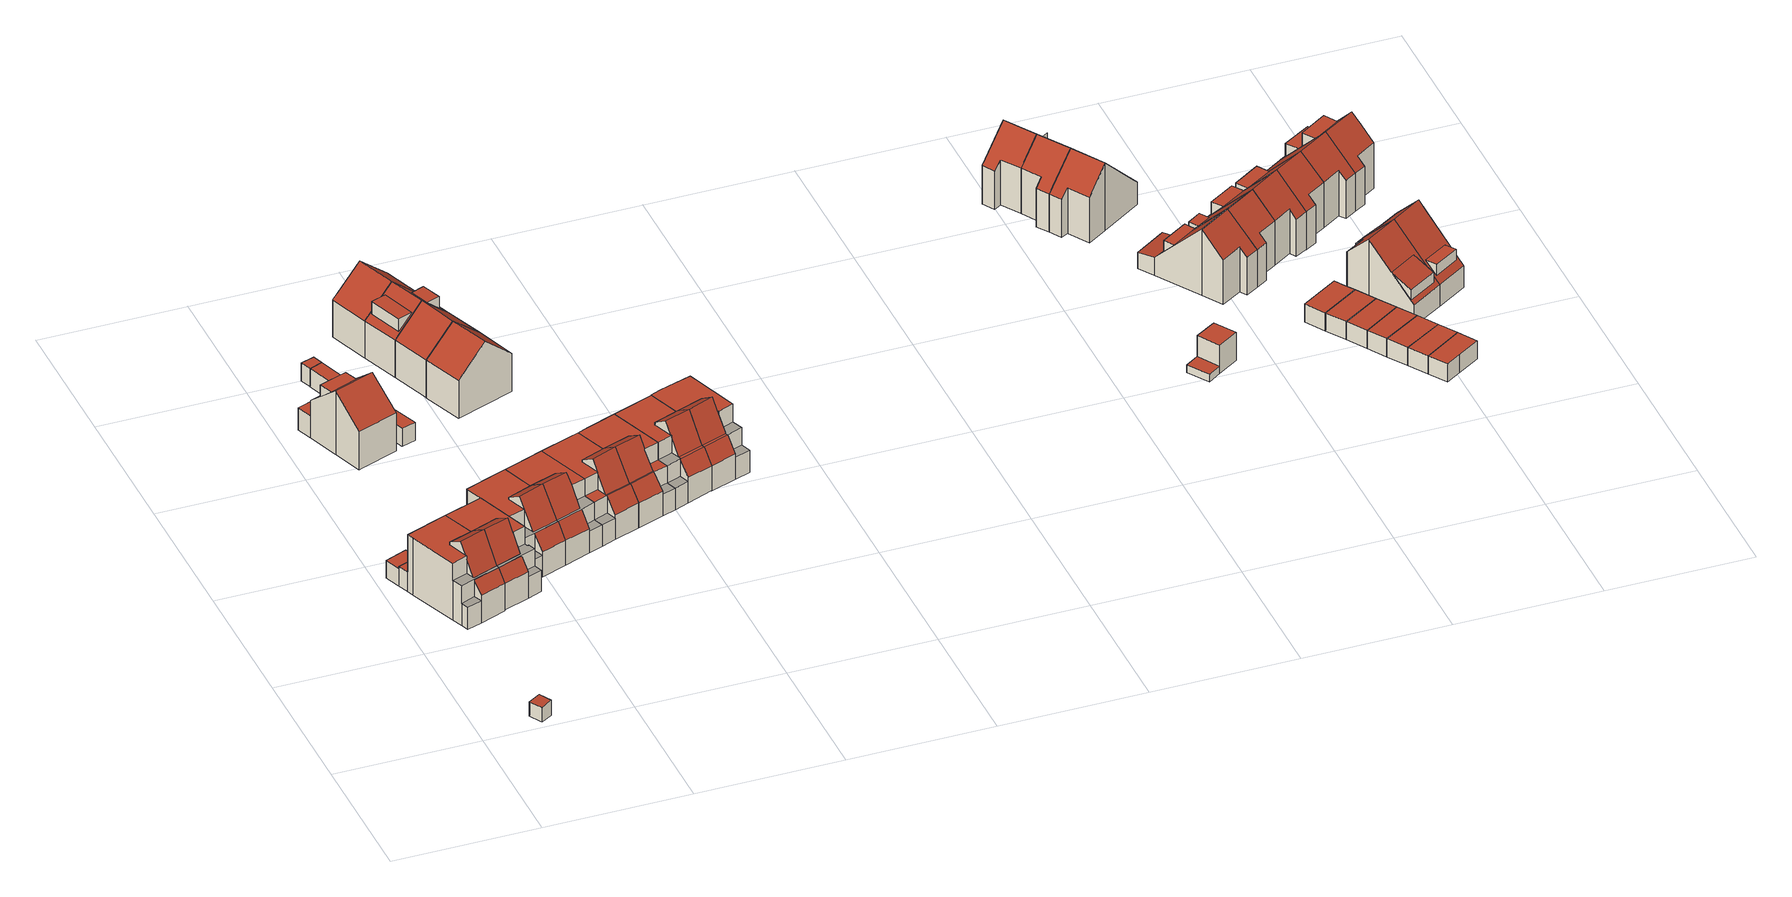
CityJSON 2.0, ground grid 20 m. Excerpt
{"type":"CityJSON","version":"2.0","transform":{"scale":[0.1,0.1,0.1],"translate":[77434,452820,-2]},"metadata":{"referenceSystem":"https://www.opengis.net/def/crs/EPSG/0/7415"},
"CityObjects":{
"building1":{"type":"Building","attributes":{"Volume":7.91,"Dakoppervlakte":3.67,"Muuroppervlakte":16.57,"Vloeroppervlakte":3.66,"hoogte_Z_max_in_m_NAP":1.96,"GEB_DOEL":"onbekend","dateOfConstruction":"1981-01-01","measuredHeight":2.23},"geometry":[{"type":"Solid","lod":"2","boundaries":[[[[0,1,2,3,4,5]],[[6,7,8,9,10,11]],[[3,6,11,4]],[[8,7,6,3,2,1]],[[0,9,8,1]],[[4,11,10,9,0,5]]]],"semantics":{"surfaces":[{"type":"GroundSurface"},{"type":"RoofSurface"},{"type":"WallSurface"}],"values":[[0,1,2,2,2,2]]}}]},
"building2":{"type":"Building","attributes":{"Volume":576.61,"Dakoppervlakte":89.74,"Muuroppervlakte":286.76,"Vloeroppervlakte":83.09,"hoogte_Z_max_in_m_NAP":10.88,"GEB_DOEL":"woonfunctie","dateOfConstruction":"1981-01-01","measuredHeight":10.06},"geometry":[{"type":"Solid","lod":"2","boundaries":[[[[12,13,14,15,16,17,18,19,20,21,22,23,24,25,26,27,28,29,30,31]],[[32,33,34,35,36,37,38,39,40]],[[41,42,43,44]],[[45,46,47,48,49,50,51,52]],[[53,54,55,56,57,58]],[[59,60,61,62,63]],[[64,33,65,66,67,68,48]],[[67,69,70,68]],[[71,72,73,74]],[[16,51,50,17]],[[27,26,45,52,59]],[[46,45,26,25,35]],[[13,12,58,57]],[[53,58,12,31]],[[30,54,53,31]],[[29,55,54,30]],[[56,55,29,28]],[[28,27,59,63,56]],[[15,14,61,60]],[[14,13,57,62,61]],[[52,51,16,15,60,59]],[[69,67,18,17,50]],[[18,67,66,19]],[[74,73,42,22,21]],[[20,71,74,21]],[[24,44,36,35,25]],[[19,66,40,39,71,20]],[[24,23,41,44]],[[22,42,41,23]],[[42,73,72,43]],[[36,44,43,72,71,39,38,37]],[[65,33,32]],[[32,40,66,65]],[[64,47,46,35,34]],[[47,64,48]],[[70,69,50,49]],[[49,48,68,70]],[[33,64,34]],[[63,62,57,56]]]],"semantics":{"surfaces":[{"type":"GroundSurface"},{"type":"OuterFloorSurface"},{"type":"RoofSurface"},{"type":"WallSurface"}],"values":[[0,1,1,2,2,2,2,2,2,3,3,3,3,3,3,3,3,3,3,3,3,3,3,3,3,3,3,3,3,3,3,3,3,3,3,3,3,3,3]]}}]},
"building3":{"type":"Building","attributes":{"Volume":539.87,"Dakoppervlakte":88.7,"Muuroppervlakte":285.71,"Vloeroppervlakte":81.57,"hoogte_Z_max_in_m_NAP":10.88,"GEB_DOEL":"woonfunctie","dateOfConstruction":"1981-01-01","measuredHeight":9.95},"geometry":[{"type":"Solid","lod":"2","boundaries":[[[[75,76,77,78,79,80,81,82,83,84,85,86,87,88,89,90,91,92,93,94,95,96,97]],[[98,99,100,101,102,103,104,40,39]],[[105,106,107,108]],[[50,109,110,111,112,113,51]],[[66,114,104,115,110,116,67]],[[116,117,69,67]],[[118,71,74,119]],[[120,121,122,123,124,125,126,127]],[[128,129,130,131,132]],[[112,102,90,89,130,113]],[[78,77,50,51]],[[75,66,67,76]],[[77,76,67,69,50]],[[97,96,74,71]],[[106,119,74,96,95]],[[75,97,71,39,40,66]],[[93,92,100,99,108]],[[100,92,91,101]],[[91,90,102,101]],[[94,107,106,95]],[[93,108,107,94]],[[119,106,105,118]],[[66,40,104,114]],[[111,115,103,102,112]],[[111,110,115]],[[109,50,69,117]],[[117,116,110,109]],[[103,115,104]],[[88,87,126,125]],[[87,86,127,126]],[[127,86,85,120]],[[84,121,120,85]],[[121,84,83,122]],[[83,82,123,122]],[[81,124,123,82]],[[132,124,81,80,128]],[[129,128,80,79]],[[88,125,131,130,89]],[[132,131,125,124]],[[113,130,129,79,78,51]],[[105,108,99,98,39,71,118]]]],"semantics":{"surfaces":[{"type":"GroundSurface"},{"type":"OuterFloorSurface"},{"type":"RoofSurface"},{"type":"WallSurface"}],"values":[[0,1,1,2,2,2,2,2,2,3,3,3,3,3,3,3,3,3,3,3,3,3,3,3,3,3,3,3,3,3,3,3,3,3,3,3,3,3,3,3,3]]}}]},
"building4":{"type":"Building","attributes":{"Volume":470.16,"Dakoppervlakte":75.34,"Muuroppervlakte":221.99,"Vloeroppervlakte":69.03,"hoogte_Z_max_in_m_NAP":10.34,"GEB_DOEL":"woonfunctie","dateOfConstruction":"1984-01-01","measuredHeight":9.55},"children":["building4-1"],"geometry":[{"type":"Solid","lod":"2","boundaries":[[[[133,134,135,136,137,138,139,140,141]],[[142,143,144,145,146]],[[143,147,148,144],[149,150,151,152]],[[153,154,155,156]],[[142,146,145,135,134,133]],[[143,142,133,141,140,155,147]],[[136,144,148,154,137]],[[155,140,139,156]],[[153,156,139,138]],[[154,153,138,137]],[[155,154,148,147]],[[136,135,145,144]],[[157,158,152,151]],[[157,151,150]],[[158,157,150,149]],[[158,149,152]]]],"semantics":{"surfaces":[{"type":"GroundSurface"},{"type":"RoofSurface"},{"type":"WallSurface"}],"values":[[0,1,1,1,2,2,2,2,2,2,2,2,1,2,2,2]]}}]},
"building4-1":{"type":"BuildingInstallation","attributes":{"relationToConstruction":"outside"},"parents":["building4"],"geometry":[{"type":"MultiSurface","lod":"2","boundaries":[[[157,158,152,151]],[[157,151,150]],[[158,157,150,149]],[[158,149,152]]],"semantics":{"surfaces":[{"type":"RoofSurface"},{"type":"WallSurface"}],"values":[0,1,1,1]}}]},
"building5":{"type":"Building","attributes":{"Volume":556.41,"Dakoppervlakte":81.91,"Muuroppervlakte":272.8,"Vloeroppervlakte":76.72,"hoogte_Z_max_in_m_NAP":10.83,"GEB_DOEL":"woonfunctie","dateOfConstruction":"1981-01-01","measuredHeight":9.89},"geometry":[{"type":"Solid","lod":"2","boundaries":[[[[91,159,160,89,88,161,87,86,162,163,164,165,166,167,168,169,170,171,92]],[[172,173,174,175,176,177,178]],[[179,180,181,182,183]],[[184,185,186,187,188,189,190,113,191]],[[192,193,194,195,196,197]],[[198,199,178,177]],[[198,200,201,199]],[[202,176,175,203]],[[188,187,165,164,197]],[[186,166,165,187]],[[164,163,192,197]],[[163,162,193,192]],[[195,194,193,162,86,87]],[[87,161,196,195]],[[167,166,186,200,198]],[[167,198,177,168]],[[171,170,202,203,179]],[[170,169,176,202]],[[168,177,176,169]],[[160,159,181,174,173]],[[159,91,182,181]],[[182,91,92,171,179,183]],[[175,180,179,203]],[[176,175,174,181,180,175]],[[191,173,172,184]],[[201,200,186,185]],[[178,199,201,185,184,172]],[[196,189,188,197]],[[89,160,173,191,113,190,189,196,161,88]]]],"semantics":{"surfaces":[{"type":"GroundSurface"},{"type":"OuterFloorSurface"},{"type":"RoofSurface"},{"type":"WallSurface"}],"values":[[0,1,1,2,2,2,2,2,3,3,3,3,3,3,3,3,3,3,3,3,3,3,3,3,3,3,3,3,3]]}}]},
"building6":{"type":"Building","attributes":{"Volume":7.96,"Dakoppervlakte":3.01,"Muuroppervlakte":18.48,"Vloeroppervlakte":3.01,"hoogte_Z_max_in_m_NAP":3.55,"GEB_DOEL":"onbekend","dateOfConstruction":"1984-01-01","measuredHeight":2.65},"geometry":[{"type":"Solid","lod":"2","boundaries":[[[[204,205,206,207]],[[208,209,210,211]],[[205,204,210,209]],[[204,207,211,210]],[[206,208,211,207]],[[206,205,209,208]]]],"semantics":{"surfaces":[{"type":"GroundSurface"},{"type":"RoofSurface"},{"type":"WallSurface"}],"values":[[0,1,2,2,2,2]]}}]},
"building7":{"type":"Building","attributes":{"Volume":22,"Dakoppervlakte":8.14,"Muuroppervlakte":33.25,"Vloeroppervlakte":8.14,"hoogte_Z_max_in_m_NAP":3.55,"GEB_DOEL":"onbekend","dateOfConstruction":"1984-01-01","measuredHeight":2.7},"geometry":[{"type":"Solid","lod":"2","boundaries":[[[[212,213,214,215]],[[209,216,217,210]],[[212,215,216,209]],[[215,214,217,216]],[[213,210,217,214]],[[212,209,210,213]]]],"semantics":{"surfaces":[{"type":"GroundSurface"},{"type":"RoofSurface"},{"type":"WallSurface"}],"values":[[0,1,2,2,2,2]]}}]},
"building8":{"type":"Building","attributes":{"Volume":32.21,"Dakoppervlakte":11.79,"Muuroppervlakte":42.72,"Vloeroppervlakte":11.79,"hoogte_Z_max_in_m_NAP":3.54,"GEB_DOEL":"onbekend","dateOfConstruction":"1984-01-01","measuredHeight":2.73},"geometry":[{"type":"Solid","lod":"2","boundaries":[[[[218,219,220,221,222]],[[223,224,225,226,227]],[[221,220,224,223]],[[219,225,224,220]],[[219,218,226,225]],[[226,218,222,221,223,227]]]],"semantics":{"surfaces":[{"type":"GroundSurface"},{"type":"RoofSurface"},{"type":"WallSurface"}],"values":[[0,1,2,2,2,2]]}}]},
"building9":{"type":"Building","attributes":{"Volume":538.75,"Dakoppervlakte":80.34,"Muuroppervlakte":269.92,"Vloeroppervlakte":73.53,"hoogte_Z_max_in_m_NAP":10.83,"GEB_DOEL":"woonfunctie","dateOfConstruction":"1981-01-01","measuredHeight":9.94},"geometry":[{"type":"Solid","lod":"2","boundaries":[[[[166,165,228,229,230,231,232,233,234,235,236,170,169,168,167]],[[237,238,239,240,177,176,241]],[[242,243,244,245]],[[186,246,247,248,249,250,187]],[[251,252,253,254,255]],[[256,257,200,198]],[[177,240,247,256,198]],[[241,176,202,258]],[[249,248,238,233,232,251]],[[165,166,186,187]],[[231,252,251,232]],[[253,252,231,230]],[[229,254,253,230]],[[229,228,255,254]],[[255,228,165,187,250,249,251]],[[168,177,198,167]],[[200,186,166,167,198]],[[202,170,236,242,258]],[[168,169,176,177]],[[234,233,238,237,244]],[[243,242,236,235]],[[234,244,243,235]],[[241,245,244,237]],[[258,242,245,241]],[[248,247,239,238]],[[200,257,246,186]],[[247,246,257,256]],[[239,247,240]],[[170,202,176,169]]]],"semantics":{"surfaces":[{"type":"GroundSurface"},{"type":"OuterFloorSurface"},{"type":"RoofSurface"},{"type":"WallSurface"}],"values":[[0,1,1,2,2,2,2,2,3,3,3,3,3,3,3,3,3,3,3,3,3,3,3,3,3,3,3,3,3]]}}]},
"building10":{"type":"Building","attributes":{"Volume":533.19,"Dakoppervlakte":83.87,"Muuroppervlakte":269.38,"Vloeroppervlakte":72.89,"hoogte_Z_max_in_m_NAP":10.83,"GEB_DOEL":"woonfunctie","dateOfConstruction":"1981-01-01","measuredHeight":9.94},"geometry":[{"type":"Solid","lod":"2","boundaries":[[[[259,260,261,262,263,264,265,266,235,234,233,232,231,267,268]],[[269,244,243,270]],[[271,272,249,248,273,274,275,276]],[[277,278,252,251,279]],[[280,281,282,283,284,274]],[[283,285,286,284]],[[287,288,289,290]],[[291,238,237,287,290,282,281]],[[276,261,260,271]],[[260,259,279,272,271]],[[249,251,232,233,238,248]],[[277,279,259,268]],[[268,267,278,277]],[[252,278,267,231]],[[232,251,252,231]],[[251,249,272,279]],[[262,261,276,285,283]],[[262,283,282,263]],[[264,290,289,265]],[[237,238,233,234,244]],[[263,282,290,264]],[[235,243,244,234]],[[270,243,235,266]],[[237,244,269,287]],[[270,288,287,269]],[[280,273,248,238,291]],[[273,280,274]],[[286,285,276,275]],[[284,286,275,274]],[[281,280,291]],[[289,288,270,266,265]]]],"semantics":{"surfaces":[{"type":"GroundSurface"},{"type":"OuterFloorSurface"},{"type":"RoofSurface"},{"type":"WallSurface"}],"values":[[0,1,2,2,2,2,2,2,3,3,3,3,3,3,3,3,3,3,3,3,3,3,3,3,3,3,3,3,3,3,3]]}}]},
"building11":{"type":"Building","attributes":{"Volume":389.59,"Dakoppervlakte":69.13,"Muuroppervlakte":197.59,"Vloeroppervlakte":52.09,"hoogte_Z_max_in_m_NAP":10.42,"GEB_DOEL":"woonfunctie","dateOfConstruction":"1984-01-01","measuredHeight":9.41},"geometry":[{"type":"Solid","lod":"2","boundaries":[[[[292,293,294,295,296,297]],[[298,299,300,301]],[[302,303,299,298]],[[300,292,297,301]],[[302,295,294,303]],[[299,303,294,293]],[[296,295,302,298,301,297]],[[293,292,300,299]]]],"semantics":{"surfaces":[{"type":"GroundSurface"},{"type":"RoofSurface"},{"type":"WallSurface"}],"values":[[0,1,1,2,2,2,2,2]]}}]},
"building12":{"type":"Building","attributes":{"Volume":380.89,"Dakoppervlakte":43.33,"Muuroppervlakte":194.01,"Vloeroppervlakte":48.85,"hoogte_Z_max_in_m_NAP":10.42,"GEB_DOEL":"woonfunctie","dateOfConstruction":"1984-01-01","measuredHeight":9.42},"children":["building12-1","building12-2"],"geometry":[{"type":"Solid","lod":"2","boundaries":[[[[304,305,306,297,296,295]],[[298,301,307,308],[309,310,311,312]],[[308,313,302,298],[314,315,316,317]],[[301,297,306,307]],[[308,307,306,305]],[[302,295,296,297,301,298]],[[313,304,295,302]],[[305,304,313,308]],[[312,311,318,319]],[[318,310,309,319]],[[309,312,319]],[[318,311,310]],[[314,317,320,321]],[[320,317,316]],[[321,320,316,315]],[[321,315,314]]]],"semantics":{"surfaces":[{"type":"GroundSurface"},{"type":"RoofSurface"},{"type":"WallSurface"}],"values":[[0,1,1,2,2,2,2,2,1,2,2,2,1,2,2,2]]}}]},
"building12-1":{"type":"BuildingInstallation","attributes":{"relationToConstruction":"outside"},"parents":["building12"],"geometry":[{"type":"MultiSurface","lod":"2","boundaries":[[[312,311,318,319]],[[318,310,309,319]],[[309,312,319]],[[318,311,310]]],"semantics":{"surfaces":[{"type":"RoofSurface"},{"type":"WallSurface"}],"values":[0,1,1,1]}}]},
"building12-2":{"type":"BuildingInstallation","attributes":{"relationToConstruction":"outside"},"parents":["building12"],"geometry":[{"type":"MultiSurface","lod":"2","boundaries":[[[314,317,320,321]],[[320,317,316]],[[321,320,316,315]],[[321,315,314]]],"semantics":{"surfaces":[{"type":"RoofSurface"},{"type":"WallSurface"}],"values":[0,1,1,1]}}]},
"building13":{"type":"Building","attributes":{"Volume":380.59,"Dakoppervlakte":67.73,"Muuroppervlakte":195.6,"Vloeroppervlakte":51.03,"hoogte_Z_max_in_m_NAP":10.42,"GEB_DOEL":"woonfunctie","dateOfConstruction":"1984-01-01","measuredHeight":9.38},"geometry":[{"type":"Solid","lod":"2","boundaries":[[[[306,305,304,322,323,324]],[[307,325,326,308]],[[326,327,313,308]],[[307,306,324,325]],[[313,327,322,304]],[[308,313,304,305]],[[325,324,323,322,327,326]],[[306,307,308,305]]]],"semantics":{"surfaces":[{"type":"GroundSurface"},{"type":"RoofSurface"},{"type":"WallSurface"}],"values":[[0,1,1,2,2,2,2,2]]}}]},
"building14":{"type":"Building","attributes":{"Volume":397.53,"Dakoppervlakte":69.5,"Muuroppervlakte":201.2,"Vloeroppervlakte":52.37,"hoogte_Z_max_in_m_NAP":10.42,"GEB_DOEL":"woonfunctie","dateOfConstruction":"1984-01-01","measuredHeight":9.52},"geometry":[{"type":"Solid","lod":"2","boundaries":[[[[328,329,330,331,332,333]],[[325,334,335,326]],[[335,336,327,326]],[[325,328,333,334]],[[336,331,330,327]],[[326,327,330,329]],[[334,333,332,331,336,335]],[[329,328,325,326]]]],"semantics":{"surfaces":[{"type":"GroundSurface"},{"type":"RoofSurface"},{"type":"WallSurface"}],"values":[[0,1,1,2,2,2,2,2]]}}]},
"building15":{"type":"Building","attributes":{"Volume":567.16,"Dakoppervlakte":97.95,"Muuroppervlakte":287.32,"Vloeroppervlakte":86.23,"hoogte_Z_max_in_m_NAP":10.83,"GEB_DOEL":"woonfunctie","dateOfConstruction":"1981-01-01","measuredHeight":9.93},"geometry":[{"type":"Solid","lod":"2","boundaries":[[[[262,261,260,337,338,339,340,341,342,343,344,345,346,347,348,349,265,264,263]],[[350,351,352,353]],[[276,354,355,356,357,358,359,271]],[[282,360,361,362,355,363,283]],[[363,364,285,283]],[[290,289,365,366]],[[367,361,360,282,290,366,368,369]],[[370,371,372,373,374,375]],[[376,377,378,379,380]],[[357,369,346,345,379,358]],[[337,260,271,359,378]],[[261,276,271,260]],[[262,263,282,283]],[[283,285,276,261,262]],[[265,289,290,264]],[[289,265,349,353,365]],[[282,263,264,290]],[[369,368,351,347,346]],[[348,350,353,349]],[[351,350,348,347]],[[352,351,368,366]],[[365,353,352,366]],[[356,362,367,369,357]],[[356,355,362]],[[285,364,354,276]],[[355,354,364,363]],[[367,362,361]],[[375,344,343,370]],[[342,371,370,343]],[[371,342,341,372]],[[341,340,373,372]],[[374,373,340,339]],[[376,374,339,338,377]],[[338,337,378,377]],[[345,344,375,380,379]],[[376,380,375,374]],[[358,379,378,359]]]],"semantics":{"surfaces":[{"type":"GroundSurface"},{"type":"OuterFloorSurface"},{"type":"RoofSurface"},{"type":"WallSurface"}],"values":[[0,1,2,2,2,2,2,2,2,3,3,3,3,3,3,3,3,3,3,3,3,3,3,3,3,3,3,3,3,3,3,3,3,3,3,3,3]]}}]},
"building16":{"type":"Building","attributes":{"Volume":577.22,"Dakoppervlakte":94.98,"Muuroppervlakte":289.89,"Vloeroppervlakte":87.54,"hoogte_Z_max_in_m_NAP":10.87,"GEB_DOEL":"woonfunctie","dateOfConstruction":"1981-01-01","measuredHeight":9.98},"geometry":[{"type":"Solid","lod":"2","boundaries":[[[[347,346,345,344,343,381,382,383,384,385,386,387,388,389,390,391,392,393,348]],[[368,394,395,396,397,369]],[[398,399,351,350]],[[400,401,402,358,357,403,404,405,406]],[[407,396,408,409,410,404]],[[410,409,411,412]],[[413,414,415,395,394]],[[396,395,415,408]],[[416,417,418,419,370,375]],[[379,420,421,422,380]],[[400,388,387,401]],[[387,386,420,402,401]],[[358,379,345,346,369,357]],[[389,388,400,411,409]],[[409,408,390,389]],[[414,413,398,393,392]],[[415,414,392,391]],[[368,369,346,347,351]],[[408,415,391,390]],[[350,351,347,348]],[[350,348,393,398]],[[351,399,394,368]],[[403,407,404]],[[403,357,369,397,407]],[[412,411,400,406]],[[412,406,405,404,410]],[[396,407,397]],[[416,384,383,417]],[[383,382,418,417]],[[418,382,381,419]],[[343,370,419,381]],[[370,343,344,375]],[[344,345,379,380,375]],[[386,385,421,420]],[[384,416,422,421,385]],[[380,422,416,375]],[[379,358,402,420]],[[398,413,394,399]]]],"semantics":{"surfaces":[{"type":"GroundSurface"},{"type":"OuterFloorSurface"},{"type":"RoofSurface"},{"type":"WallSurface"}],"values":[[0,1,1,2,2,2,2,2,2,2,3,3,3,3,3,3,3,3,3,3,3,3,3,3,3,3,3,3,3,3,3,3,3,3,3,3,3,3]]}}]},
"building17":{"type":"Building","attributes":{"Volume":561.47,"Dakoppervlakte":83.49,"Muuroppervlakte":276.03,"Vloeroppervlakte":75.99,"hoogte_Z_max_in_m_NAP":10.87,"GEB_DOEL":"woonfunctie","dateOfConstruction":"1981-01-01","measuredHeight":10.05},"geometry":[{"type":"Solid","lod":"2","boundaries":[[[[423,424,425,426,427,428,429,430,431,432,433,434,435,436,437]],[[438,439,440,441,442]],[[443,444,445,446]],[[447,448,449,450,451,452,453,454]],[[455,456,457,458,459]],[[460,461,411,409]],[[408,440,462,450,460,409]],[[463,441,415,414]],[[408,415,441,440]],[[425,424,447,454,455]],[[447,424,423,448]],[[430,429,456,453,452,438]],[[428,457,456,429]],[[427,458,457,428]],[[427,426,459,458]],[[455,459,426,425]],[[453,456,455,454]],[[437,436,408,409]],[[435,434,414,415]],[[414,434,433,444,463]],[[438,442,446,431,430]],[[408,436,435,415]],[[432,445,444,433]],[[432,431,446,445]],[[463,444,443,441]],[[441,443,446,442]],[[462,451,450]],[[451,462,439,438,452]],[[449,448,411,461]],[[450,449,461,460]],[[439,462,440]],[[423,437,409,411,448]]]],"semantics":{"surfaces":[{"type":"GroundSurface"},{"type":"OuterFloorSurface"},{"type":"RoofSurface"},{"type":"WallSurface"}],"values":[[0,1,1,2,2,2,2,2,2,3,3,3,3,3,3,3,3,3,3,3,3,3,3,3,3,3,3,3,3,3,3,3]]}}]},
"building18":{"type":"Building","attributes":{"Volume":58.07,"Dakoppervlakte":19.45,"Muuroppervlakte":62.76,"Vloeroppervlakte":19.45,"hoogte_Z_max_in_m_NAP":3.2,"GEB_DOEL":"overige gebruiksfunctie","dateOfConstruction":"1980-01-01","measuredHeight":4.21},"geometry":[{"type":"Solid","lod":"2","boundaries":[[[[464,465,466,467,468,469]],[[470,471,472,473]],[[474,475,476,477]],[[472,476,466,465,473]],[[473,465,464,470]],[[464,469,477,471,470]],[[474,477,469,468]],[[474,468,467,475]],[[476,475,467,466]],[[471,477,476,472]]]],"semantics":{"surfaces":[{"type":"GroundSurface"},{"type":"RoofSurface"},{"type":"WallSurface"}],"values":[[0,1,1,2,2,2,2,2,2,2]]}}]},
"building19":{"type":"Building","attributes":{"Volume":390.98,"Dakoppervlakte":76.37,"Muuroppervlakte":224.18,"Vloeroppervlakte":54.24,"hoogte_Z_max_in_m_NAP":10.09,"GEB_DOEL":"woonfunctie","dateOfConstruction":"1980-01-01","measuredHeight":10.08},"geometry":[{"type":"Solid","lod":"2","boundaries":[[[[478,479,480,481,482,483,484,485,483,486,487,488]],[[489,490,491,492,493,494]],[[489,494,495,496,497]],[[498,499,500]],[[482,481,490,489]],[[480,491,490,481]],[[492,479,478,493]],[[495,494,493,478,488,487]],[[495,487,486,496]],[[486,483,497,496]],[[483,482,489,497]],[[483,485,500,499,497]],[[484,498,500,485]],[[483,497,499,498,484]],[[491,480,479,492]]]],"semantics":{"surfaces":[{"type":"GroundSurface"},{"type":"RoofSurface"},{"type":"WallSurface"}],"values":[[0,1,1,1,2,2,2,2,2,2,2,2,2,2,2]]}}]},
"building20":{"type":"Building","attributes":{"Volume":387.2,"Dakoppervlakte":75.34,"Muuroppervlakte":210.62,"Vloeroppervlakte":53.47,"hoogte_Z_max_in_m_NAP":10.09,"GEB_DOEL":"woonfunctie","dateOfConstruction":"1980-01-01","measuredHeight":10.1},"geometry":[{"type":"Solid","lod":"2","boundaries":[[[[501,502,503,504,505,478,488,487]],[[506,507,494,493,508,509]],[[510,495,494,507]],[[502,501,510,507]],[[510,501,487,495]],[[495,487,488,478,493,494]],[[508,493,478,505]],[[504,509,508,505]],[[506,509,504,503]],[[502,507,506,503]]]],"semantics":{"surfaces":[{"type":"GroundSurface"},{"type":"RoofSurface"},{"type":"WallSurface"}],"values":[[0,1,1,2,2,2,2,2,2,2]]}}]},
"building21":{"type":"Building","attributes":{"Volume":408.94,"Dakoppervlakte":79.11,"Muuroppervlakte":214.9,"Vloeroppervlakte":56.14,"hoogte_Z_max_in_m_NAP":10.09,"GEB_DOEL":"woonfunctie","dateOfConstruction":"1980-01-01","measuredHeight":10.13},"geometry":[{"type":"Solid","lod":"2","boundaries":[[[[511,512,513,514,503,502,501,515]],[[510,507,516,517]],[[518,519,520,516,507,506]],[[511,515,517,516]],[[517,515,501,510]],[[510,501,502,503,506,507]],[[506,503,514,518]],[[519,518,514,513]],[[513,512,520,519]],[[516,520,512,511]]]],"semantics":{"surfaces":[{"type":"GroundSurface"},{"type":"RoofSurface"},{"type":"WallSurface"}],"values":[[0,1,1,2,2,2,2,2,2,2]]}}]},
"building22":{"type":"Building","attributes":{"Volume":448.04,"Dakoppervlakte":86.19,"Muuroppervlakte":223.06,"Vloeroppervlakte":71.96,"hoogte_Z_max_in_m_NAP":10.12,"GEB_DOEL":"woonfunctie","dateOfConstruction":"1980-01-01","measuredHeight":10.07},"children":["building22-1"],"geometry":[{"type":"Solid","lod":"2","boundaries":[[[[521,522,523,524,525,526,527,528,529,530,531]],[[532,533,534,535,536],[537,538,539,540]],[[541,536,535,542]],[[543,544,545,546,547,548]],[[533,548,524,523,534]],[[534,523,522,535]],[[535,522,521,542]],[[541,542,521,531]],[[526,525,547,546]],[[548,547,525,524]],[[529,528,544,543]],[[528,527,545,544]],[[545,527,526,546]],[[532,543,548,533]],[[543,532,536,530,529]],[[541,531,530,536]],[[540,549,550,537]],[[549,540,539]],[[539,538,550,549]],[[538,537,550]]]],"semantics":{"surfaces":[{"type":"GroundSurface"},{"type":"RoofSurface"},{"type":"WallSurface"}],"values":[[0,1,1,1,2,2,2,2,2,2,2,2,2,2,2,2,1,2,2,2]]}}]},
"building22-1":{"type":"BuildingInstallation","attributes":{"relationToConstruction":"outside"},"parents":["building22"],"geometry":[{"type":"MultiSurface","lod":"2","boundaries":[[[540,549,550,537]],[[549,540,539]],[[539,538,550,549]],[[538,537,550]]],"semantics":{"surfaces":[{"type":"RoofSurface"},{"type":"WallSurface"}],"values":[0,1,1,1]}}]},
"building23":{"type":"Building","attributes":{"Volume":390.99,"Dakoppervlakte":72.86,"Muuroppervlakte":207.84,"Vloeroppervlakte":54.8,"hoogte_Z_max_in_m_NAP":10.12,"GEB_DOEL":"woonfunctie","dateOfConstruction":"1980-01-01","measuredHeight":10.05},"children":["building23-1"],"geometry":[{"type":"Solid","lod":"2","boundaries":[[[[551,552,553,554,555,556,525,524,523]],[[557,558,559,534,533],[560,561,562,563]],[[557,548,547,564,565,566]],[[558,552,551,523,534,559]],[[533,534,523,524,548]],[[555,554,566,565]],[[553,557,566,554]],[[547,548,524,525]],[[564,547,525,556]],[[556,555,565,564]],[[533,548,557]],[[557,553,552,558]],[[562,567,568,563]],[[567,562,561]],[[568,567,561,560]],[[568,560,563]]]],"semantics":{"surfaces":[{"type":"GroundSurface"},{"type":"RoofSurface"},{"type":"WallSurface"}],"values":[[0,1,1,2,2,2,2,2,2,2,2,2,1,2,2,2]]}}]},
"building23-1":{"type":"BuildingInstallation","attributes":{"relationToConstruction":"outside"},"parents":["building23"],"geometry":[{"type":"MultiSurface","lod":"2","boundaries":[[[562,567,568,563]],[[567,562,561]],[[568,567,561,560]],[[568,560,563]]],"semantics":{"surfaces":[{"type":"RoofSurface"},{"type":"WallSurface"}],"values":[0,1,1,1]}}]},
"building24":{"type":"Building","attributes":{"Volume":54.07,"Dakoppervlakte":19.88,"Muuroppervlakte":51.04,"Vloeroppervlakte":19.88,"hoogte_Z_max_in_m_NAP":2.69,"GEB_DOEL":"overige gebruiksfunctie","dateOfConstruction":"1980-01-01","measuredHeight":2.72},"geometry":[{"type":"Solid","lod":"2","boundaries":[[[[569,570,571,572,573]],[[574,575,576,577,578]],[[573,572,575,574]],[[572,571,576,575]],[[570,577,576,571]],[[569,578,577,570]],[[569,573,574,578]]]],"semantics":{"surfaces":[{"type":"GroundSurface"},{"type":"RoofSurface"},{"type":"WallSurface"}],"values":[[0,1,2,2,2,2,2]]}}]},
"building25":{"type":"Building","attributes":{"Volume":53.67,"Dakoppervlakte":19.77,"Muuroppervlakte":50.86,"Vloeroppervlakte":19.77,"hoogte_Z_max_in_m_NAP":2.69,"GEB_DOEL":"overige gebruiksfunctie","dateOfConstruction":"1980-01-01","measuredHeight":2.71},"geometry":[{"type":"Solid","lod":"2","boundaries":[[[[579,573,572,580]],[[581,582,575,574]],[[579,580,582,581]],[[572,575,582,580]],[[573,574,575,572]],[[573,579,581,574]]]],"semantics":{"surfaces":[{"type":"GroundSurface"},{"type":"RoofSurface"},{"type":"WallSurface"}],"values":[[0,1,2,2,2,2]]}}]},
"building26":{"type":"Building","attributes":{"Volume":52.15,"Dakoppervlakte":19.18,"Muuroppervlakte":50.44,"Vloeroppervlakte":19.18,"hoogte_Z_max_in_m_NAP":2.69,"GEB_DOEL":"overige gebruiksfunctie","dateOfConstruction":"1980-01-01","measuredHeight":2.72},"geometry":[{"type":"Solid","lod":"2","boundaries":[[[[583,579,580,584]],[[585,586,582,581]],[[586,585,583,584]],[[580,582,586,584]],[[579,581,582,580]],[[579,583,585,581]]]],"semantics":{"surfaces":[{"type":"GroundSurface"},{"type":"RoofSurface"},{"type":"WallSurface"}],"values":[[0,1,2,2,2,2]]}}]},
"building27":{"type":"Building","attributes":{"Volume":391.53,"Dakoppervlakte":65.56,"Muuroppervlakte":207.88,"Vloeroppervlakte":54.07,"hoogte_Z_max_in_m_NAP":10.12,"GEB_DOEL":"woonfunctie","dateOfConstruction":"1980-01-01","measuredHeight":10.06},"children":["building27-1"],"geometry":[{"type":"Solid","lod":"2","boundaries":[[[[587,588,589,590,591,554,553,552,592]],[[557,593,594,595,558],[596,597,598,599]],[[600,593,557,566,601,602]],[[594,587,592,552,558,595]],[[558,552,553,557]],[[593,600,589,588]],[[557,553,554,566]],[[601,566,554,591]],[[591,590,602,601]],[[589,600,602,590]],[[588,587,594,593]],[[603,604,596,599]],[[603,599,598]],[[604,603,598,597]],[[604,597,596]]]],"semantics":{"surfaces":[{"type":"GroundSurface"},{"type":"RoofSurface"},{"type":"WallSurface"}],"values":[[0,1,1,2,2,2,2,2,2,2,2,1,2,2,2]]}}]},
"building27-1":{"type":"BuildingInstallation","attributes":{"relationToConstruction":"outside"},"parents":["building27"],"geometry":[{"type":"MultiSurface","lod":"2","boundaries":[[[603,604,596,599]],[[603,599,598]],[[604,603,598,597]],[[604,597,596]]],"semantics":{"surfaces":[{"type":"RoofSurface"},{"type":"WallSurface"}],"values":[0,1,1,1]}}]},
"building28":{"type":"Building","attributes":{"Volume":51.25,"Dakoppervlakte":18.91,"Muuroppervlakte":50.07,"Vloeroppervlakte":18.91,"hoogte_Z_max_in_m_NAP":2.69,"GEB_DOEL":"overige gebruiksfunctie","dateOfConstruction":"1980-01-01","measuredHeight":2.71},"geometry":[{"type":"Solid","lod":"2","boundaries":[[[[605,583,584,606]],[[607,608,586,585]],[[608,607,605,606]],[[606,584,586,608]],[[583,585,586,584]],[[583,605,607,585]]]],"semantics":{"surfaces":[{"type":"GroundSurface"},{"type":"RoofSurface"},{"type":"WallSurface"}],"values":[[0,1,2,2,2,2]]}}]},
"building29":{"type":"Building","attributes":{"Volume":53.25,"Dakoppervlakte":19.6,"Muuroppervlakte":50.82,"Vloeroppervlakte":19.6,"hoogte_Z_max_in_m_NAP":2.69,"GEB_DOEL":"overige gebruiksfunctie","dateOfConstruction":"1980-01-01","measuredHeight":2.72},"geometry":[{"type":"Solid","lod":"2","boundaries":[[[[609,605,606,610]],[[611,612,608,607]],[[609,610,612,611]],[[606,608,612,610]],[[605,607,608,606]],[[605,609,611,607]]]],"semantics":{"surfaces":[{"type":"GroundSurface"},{"type":"RoofSurface"},{"type":"WallSurface"}],"values":[[0,1,2,2,2,2]]}}]},
"building30":{"type":"Building","attributes":{"Volume":51.07,"Dakoppervlakte":18.7,"Muuroppervlakte":50.31,"Vloeroppervlakte":18.7,"hoogte_Z_max_in_m_NAP":2.69,"GEB_DOEL":"overige gebruiksfunctie","dateOfConstruction":"1980-01-01","measuredHeight":2.73},"geometry":[{"type":"Solid","lod":"2","boundaries":[[[[613,609,610,614]],[[615,616,612,611]],[[613,614,616,615]],[[614,610,612,616]],[[609,611,612,610]],[[609,613,615,611]]]],"semantics":{"surfaces":[{"type":"GroundSurface"},{"type":"RoofSurface"},{"type":"WallSurface"}],"values":[[0,1,2,2,2,2]]}}]},
"building31":{"type":"Building","attributes":{"Volume":50.99,"Dakoppervlakte":18.69,"Muuroppervlakte":50.29,"Vloeroppervlakte":18.69,"hoogte_Z_max_in_m_NAP":2.69,"GEB_DOEL":"overige gebruiksfunctie","dateOfConstruction":"1980-01-01","measuredHeight":2.73},"geometry":[{"type":"Solid","lod":"2","boundaries":[[[[617,613,614,618,619]],[[616,615,620,621,622]],[[613,617,620,615]],[[617,619,621,620]],[[619,618,622,621]],[[614,616,622,618]],[[614,613,615,616]]]],"semantics":{"surfaces":[{"type":"GroundSurface"},{"type":"RoofSurface"},{"type":"WallSurface"}],"values":[[0,1,2,2,2,2,2]]}}]},
"building32":{"type":"Building","attributes":{"Volume":391.89,"Dakoppervlakte":63.93,"Muuroppervlakte":209.99,"Vloeroppervlakte":53.36,"hoogte_Z_max_in_m_NAP":10.12,"GEB_DOEL":"woonfunctie","dateOfConstruction":"1980-01-01","measuredHeight":10.13},"children":["building32-1"],"geometry":[{"type":"Solid","lod":"2","boundaries":[[[[623,624,625,626,627,628,629,630]],[[631,632,594,593],[633,634,635,636]],[[637,638,639,631,593,600]],[[593,594,627,626]],[[629,628,632,631]],[[626,625,600,593]],[[637,600,625,624]],[[624,623,638,637]],[[623,630,639,638]],[[639,630,629,631]],[[628,627,594,632]],[[640,641,633,636]],[[640,636,635]],[[641,640,635,634]],[[634,633,641]]]],"semantics":{"surfaces":[{"type":"GroundSurface"},{"type":"RoofSurface"},{"type":"WallSurface"}],"values":[[0,1,1,2,2,2,2,2,2,2,2,1,2,2,2]]}}]},
"building32-1":{"type":"BuildingInstallation","attributes":{"relationToConstruction":"outside"},"parents":["building32"],"geometry":[{"type":"MultiSurface","lod":"2","boundaries":[[[640,641,633,636]],[[640,636,635]],[[641,640,635,634]],[[634,633,641]]],"semantics":{"surfaces":[{"type":"RoofSurface"},{"type":"WallSurface"}],"values":[0,1,1,1]}}]},
"building33":{"type":"Building","attributes":{"Volume":419.43,"Dakoppervlakte":60.58,"Muuroppervlakte":213.58,"Vloeroppervlakte":56.81,"hoogte_Z_max_in_m_NAP":10.11,"GEB_DOEL":"woonfunctie","dateOfConstruction":"1980-01-01","measuredHeight":10.09},"children":["building33-1"],"geometry":[{"type":"Solid","lod":"2","boundaries":[[[[642,643,644,645,646,647,648,649,650]],[[651,652,653,654],[655,656,657,658]],[[659,660,661,662,663,651,654]],[[643,642,653,652]],[[659,654,653,642,650,649]],[[649,648,660,659]],[[648,647,661,660]],[[662,661,647,646]],[[646,645,644,651,663,662]],[[644,643,652,651]],[[655,658,664,665]],[[664,658,657]],[[657,656,665,664]],[[665,656,655]]]],"semantics":{"surfaces":[{"type":"GroundSurface"},{"type":"RoofSurface"},{"type":"WallSurface"}],"values":[[0,1,1,2,2,2,2,2,2,2,1,2,2,2]]}}]},
"building33-1":{"type":"BuildingInstallation","attributes":{"relationToConstruction":"outside"},"parents":["building33"],"geometry":[{"type":"MultiSurface","lod":"2","boundaries":[[[655,658,664,665]],[[664,658,657]],[[657,656,665,664]],[[665,656,655]]],"semantics":{"surfaces":[{"type":"RoofSurface"},{"type":"WallSurface"}],"values":[0,1,1,1]}}]},
"building34":{"type":"Building","attributes":{"Volume":396.9,"Dakoppervlakte":78.49,"Muuroppervlakte":211.13,"Vloeroppervlakte":55.4,"hoogte_Z_max_in_m_NAP":10.12,"GEB_DOEL":"woonfunctie","dateOfConstruction":"1980-01-01","measuredHeight":10.12},"geometry":[{"type":"Solid","lod":"2","boundaries":[[[[666,667,630,629,628,668,669,670,671]],[[672,673,674,632,631]],[[675,672,631,639,676,677]],[[670,669,673,672]],[[673,669,668,628,632,674]],[[629,630,639,631]],[[630,667,676,639]],[[676,667,666,677]],[[666,671,675,677]],[[672,675,671,670]],[[632,628,629,631]]]],"semantics":{"surfaces":[{"type":"GroundSurface"},{"type":"RoofSurface"},{"type":"WallSurface"}],"values":[[0,1,1,2,2,2,2,2,2,2,2]]}}]},
"building35":{"type":"Building","attributes":{"Volume":394.67,"Dakoppervlakte":67.05,"Muuroppervlakte":210.48,"Vloeroppervlakte":54.28,"hoogte_Z_max_in_m_NAP":10.11,"GEB_DOEL":"woonfunctie","dateOfConstruction":"1980-01-01","measuredHeight":10.07},"children":["building35-1"],"geometry":[{"type":"Solid","lod":"2","boundaries":[[[[650,649,678,679,680,681,682,642]],[[683,684,685,659,654,686]],[[654,653,687,686],[688,689,690,691]],[[642,682,687,653]],[[686,687,682,681,680,683]],[[684,683,680,679]],[[679,678,685,684]],[[659,685,678,649]],[[659,649,650,654]],[[650,642,653,654]],[[692,691,690,693]],[[693,690,689]],[[689,688,692,693]],[[688,691,692]]]],"semantics":{"surfaces":[{"type":"GroundSurface"},{"type":"RoofSurface"},{"type":"WallSurface"}],"values":[[0,1,1,2,2,2,2,2,2,2,1,2,2,2]]}}]},
"building35-1":{"type":"BuildingInstallation","attributes":{"relationToConstruction":"outside"},"parents":["building35"],"geometry":[{"type":"MultiSurface","lod":"2","boundaries":[[[692,691,690,693]],[[693,690,689]],[[689,688,692,693]],[[688,691,692]]],"semantics":{"surfaces":[{"type":"RoofSurface"},{"type":"WallSurface"}],"values":[0,1,1,1]}}]},
"building36":{"type":"Building","attributes":{"Volume":424.95,"Dakoppervlakte":54.85,"Muuroppervlakte":212.21,"Vloeroppervlakte":56.78,"hoogte_Z_max_in_m_NAP":10.12,"GEB_DOEL":"woonfunctie","dateOfConstruction":"1980-01-01","measuredHeight":10.1},"children":["building36-1","building36-2"],"geometry":[{"type":"Solid","lod":"2","boundaries":[[[[670,669,694,695,696,697,698,699,671]],[[700,701,673,672],[702,703,704,705],[706,707,708,709]],[[710,711,712,713,700,672,675]],[[673,669,670,672]],[[675,672,670,671]],[[675,671,699,710]],[[710,699,698,711]],[[697,696,713,712]],[[700,713,696,695]],[[698,697,712,711]],[[700,695,694,701]],[[669,673,701,694]],[[714,704,703,715]],[[715,703,702]],[[714,715,702,705]],[[714,705,704]],[[716,706,709,717]],[[717,709,708]],[[716,717,708,707]],[[707,706,716]]]],"semantics":{"surfaces":[{"type":"GroundSurface"},{"type":"RoofSurface"},{"type":"WallSurface"}],"values":[[0,1,1,2,2,2,2,2,2,2,2,2,1,2,2,2,1,2,2,2]]}}]},
"building36-1":{"type":"BuildingInstallation","attributes":{"relationToConstruction":"outside"},"parents":["building36"],"geometry":[{"type":"MultiSurface","lod":"2","boundaries":[[[714,704,703,715]],[[715,703,702]],[[714,715,702,705]],[[714,705,704]]],"semantics":{"surfaces":[{"type":"RoofSurface"},{"type":"WallSurface"}],"values":[0,1,1,1]}}]},
"building36-2":{"type":"BuildingInstallation","attributes":{"relationToConstruction":"outside"},"parents":["building36"],"geometry":[{"type":"MultiSurface","lod":"2","boundaries":[[[716,706,709,717]],[[717,709,708]],[[716,717,708,707]],[[707,706,716]]],"semantics":{"surfaces":[{"type":"RoofSurface"},{"type":"WallSurface"}],"values":[0,1,1,1]}}]}
},
"vertices":[
[94,11,17],[79,2,17],[78,4,17],[69,20,17],[85,28,17],[89,20,17],[69,20,38],[78,4,38],[79,2,38],[94,11,40],[89,20,40],[85,28,40],
[47,347,28],[51,336,28],[53,330,28],[65,324,28],[79,330,28],[97,282,28],[104,263,28],[112,241,28],[113,237,28],[117,226,28],[81,212,28],[60,205,28],[56,216,28],[50,231,28],[24,299,28],[21,308,28],[15,323,28],[7,345,28],[37,357,28],[40,351,28],[76,227,87],[76,228,87],[72,239,87],[50,231,87],[56,216,87],[76,224,87],[77,224,87],[113,237,87],[112,241,87],[60,205,61],[81,212,61],[76,224,61],[56,216,61],[24,299,113],[50,231,113],[72,239,113],[71,241,113],[61,269,113],[97,282,113],[79,330,113],[21,308,113],[40,351,54],[37,357,54],[7,345,54],[15,323,54],[51,336,54],[47,347,54],[21,308,57],[65,324,57],[53,330,57],[51,336,57],[15,323,57],[72,239,109],[76,227,86],[112,241,86],[104,263,129],[68,250,129],[97,282,117],[61,269,117],[113,237,86],[76,224,86],[81,212,69],[117,226,69],
[112,241,29],[104,263,29],[97,282,29],[79,330,29],[94,335,29],[99,346,29],[96,353,29],[88,375,29],[90,384,29],[88,390,29],[117,400,29],[121,388,29],[119,387,29],[127,364,29],[133,349,29],[161,272,29],[163,267,29],[165,268,29],[169,258,29],[173,247,29],[153,239,29],[117,226,29],[113,237,29],[150,251,87],[169,258,87],[165,268,87],[163,267,87],[161,272,87],[144,266,87],[148,254,87],[149,251,61],[153,239,61],[173,247,61],[169,258,61],[133,296,113],[143,268,113],[144,266,113],[161,272,113],[133,349,113],[148,254,86],[144,266,109],[140,276,129],[133,296,117],[149,251,86],[153,239,69],[117,400,54],[88,390,54],[90,384,54],[88,375,54],[96,353,54],[127,364,54],[119,387,54],[121,388,54],[99,346,57],[94,335,57],[133,349,57],[127,364,57],[96,353,57],
[117,594,28],[64,574,28],[60,573,28],[45,614,28],[29,658,28],[21,680,28],[77,701,28],[85,679,28],[101,635,28],[117,594,85],[101,635,123],[45,614,123],[60,573,85],[64,574,85],[85,679,84],[29,658,84],[38,649,93],[77,663,93],[84,645,111],[45,630,111],[21,680,61],[29,658,61],[85,679,61],[77,701,61],[77,663,111],[38,649,111],
[158,281,29],[151,299,29],[124,373,29],[155,401,29],[157,395,29],[169,390,29],[183,395,29],[200,348,29],[207,329,29],[216,305,29],[217,302,29],[221,289,29],[186,276,29],[174,307,87],[151,299,87],[158,281,87],[181,289,87],[217,302,87],[216,305,87],[180,292,87],[186,276,61],[181,289,61],[158,281,61],[163,267,61],[165,268,61],[174,307,113],[164,334,113],[200,348,113],[183,395,113],[169,390,113],[124,373,113],[127,364,113],[151,299,113],[157,395,57],[155,401,57],[121,388,57],[119,387,57],[124,373,57],[169,390,57],[207,329,128],[171,315,128],[200,348,116],[164,334,116],[221,289,66],[186,276,66],
[86,767,29],[68,760,29],[62,775,29],[81,781,29],[62,775,56],[68,760,56],[86,767,56],[81,781,56],
[68,760,28],[86,767,28],[100,727,28],[83,720,28],[83,720,56],[100,727,56],
[126,661,28],[147,607,28],[127,600,28],[107,654,28],[116,657,28],[107,654,55],[127,600,55],[147,607,55],[126,661,55],[116,657,55],
[197,400,29],[203,412,29],[201,418,29],[234,430,29],[239,416,29],[267,341,29],[273,324,29],[278,310,29],[258,303,29],[273,324,87],[267,341,87],[247,334,87],[252,319,87],[253,316,87],[258,303,61],[278,310,61],[273,324,61],[253,316,61],[236,361,113],[247,334,113],[267,341,113],[239,416,113],[197,400,113],[239,416,57],[234,430,57],[201,418,57],[203,412,57],[197,400,57],[243,342,128],[236,361,116],[258,303,65],
[281,431,29],[295,436,29],[312,390,29],[319,371,29],[328,347,29],[329,345,29],[334,331,29],[298,318,29],[267,442,29],[269,437,29],[293,332,61],[298,318,61],[295,436,113],[281,431,113],[287,348,113],[287,349,113],[277,376,113],[312,390,113],[269,437,57],[267,442,57],[281,431,57],[287,348,112],[292,334,87],[328,347,87],[319,371,128],[284,357,128],[312,390,116],[277,376,116],[293,332,87],[298,318,66],[334,331,66],[329,345,87],[287,348,87],
[132,847,30],[173,862,30],[215,877,30],[235,822,30],[194,807,30],[152,791,30],[194,807,124],[173,862,124],[132,847,86],[152,791,86],[235,822,86],[215,877,86],
[254,770,30],[213,755,30],[172,739,30],[172,739,86],[213,755,124],[179,745,93],[162,792,93],[182,799,112],[199,752,112],[254,770,86],[215,793,111],[233,800,94],[243,773,94],[225,766,111],[162,792,112],[179,745,112],[243,773,111],[233,800,111],
[275,716,30],[233,701,30],[192,685,30],[192,685,86],[233,701,124],[275,716,86],
[192,685,29],[233,701,29],[275,716,29],[295,660,29],[254,645,29],[213,630,29],[213,630,86],[254,645,124],[295,660,86],
[310,442,29],[315,454,29],[313,460,29],[304,484,29],[307,492,29],[305,498,29],[333,508,29],[346,472,29],[351,457,29],[379,381,29],[385,365,29],[390,351,29],[371,344,29],[390,351,61],[385,365,61],[365,359,61],[371,344,61],[349,403,113],[359,376,113],[359,374,113],[379,381,113],[351,457,113],[310,442,113],[365,361,87],[364,361,87],[359,374,110],[356,384,128],[349,403,116],[371,344,66],[365,359,87],[359,374,87],[385,365,87],[379,381,87],[333,508,54],[305,498,54],[307,492,54],[304,484,54],[313,460,54],[346,472,54],[313,460,57],[315,454,57],[310,442,57],[351,457,57],[346,472,57],
[361,518,29],[363,512,29],[371,509,29],[380,485,29],[382,479,29],[394,473,29],[408,478,29],[425,431,29],[432,412,29],[440,390,29],[442,386,29],[447,373,29],[410,359,29],[405,373,87],[406,373,87],[405,377,87],[400,389,87],[410,359,61],[405,373,61],[425,431,113],[408,478,113],[394,473,113],[400,389,113],[399,390,113],[396,399,113],[389,417,113],[400,389,111],[440,390,87],[432,412,129],[396,399,129],[425,431,117],[389,417,117],[410,359,67],[447,373,66],[442,386,87],[380,485,54],[371,509,54],[363,512,54],[361,518,54],[394,473,57],[382,479,57],[380,485,57],
[425,431,28],[408,478,28],[422,484,28],[428,495,28],[426,501,28],[462,514,28],[467,498,28],[494,423,28],[500,408,28],[505,394,28],[483,386,28],[447,373,28],[442,386,28],[440,390,28],[432,412,28],[494,423,87],[472,415,87],[477,404,87],[478,400,87],[500,408,87],[478,400,61],[483,386,61],[505,394,61],[500,408,61],[408,478,114],[425,431,114],[461,444,114],[471,418,114],[472,415,114],[494,423,114],[467,498,114],[422,484,114],[422,484,57],[467,498,57],[462,514,57],[426,501,57],[428,495,57],[468,426,129],[461,444,117],[472,415,109],[483,386,66],
[1140,454,10],[1158,425,10],[1129,406,10],[1111,394,10],[1092,423,10],[1111,436,10],[1140,454,52],[1111,436,52],[1129,406,52],[1158,425,52],[1092,423,21],[1111,394,21],[1129,406,21],[1111,436,21],
[1021,801,20],[1004,827,20],[994,821,20],[984,838,20],[1021,861,20],[1082,900,20],[1097,910,20],[1098,910,20],[1079,897,20],[1106,854,20],[1048,818,20],[1021,861,121],[984,838,77],[994,821,77],[1004,827,88],[1021,801,88],[1048,818,121],[1106,854,53],[1079,897,53],[1082,900,49],[1097,910,50],[1082,900,50],[1098,910,50],
[1133,812,20],[1076,775,20],[1039,752,20],[1028,768,20],[1037,774,20],[1039,752,77],[1076,775,121],[1037,774,88],[1028,768,77],[1133,812,53],
[1104,730,20],[1077,712,20],[1059,741,20],[1049,735,20],[1161,768,20],[1104,730,121],[1161,768,53],[1049,735,77],[1059,741,88],[1077,712,88],
[1155,667,21],[1170,644,21],[1171,642,21],[1209,584,21],[1233,547,21],[1216,536,21],[1210,546,21],[1181,528,21],[1164,555,21],[1125,616,21],[1111,638,21],[1164,555,121],[1209,584,121],[1171,642,51],[1170,644,48],[1125,616,48],[1145,601,72],[1136,614,56],[1173,638,56],[1181,624,72],[1111,638,45],[1155,667,45],[1164,555,120],[1181,528,88],[1210,546,88],[1216,536,77],[1233,547,77],[1209,584,120],[1173,638,72],[1136,614,72],
[1213,668,21],[1215,670,21],[1252,611,21],[1270,583,21],[1243,566,21],[1249,557,21],[1252,611,121],[1215,670,51],[1213,668,51],[1179,640,57],[1198,653,57],[1206,640,72],[1187,628,72],[1249,557,77],[1243,566,88],[1270,583,88],[1198,653,72],[1179,640,72],
[1261,458,20],[1313,491,20],[1319,480,20],[1330,464,20],[1278,431,20],[1278,431,47],[1330,464,47],[1319,480,47],[1313,491,47],[1261,458,47],
[1295,404,20],[1347,437,20],[1295,404,47],[1347,437,47],
[1312,377,20],[1364,411,20],[1312,377,47],[1364,411,47],
[1258,697,21],[1295,639,21],[1319,601,21],[1302,591,21],[1297,600,21],[1256,696,21],[1295,639,121],[1258,697,51],[1256,696,51],[1230,654,73],[1220,669,54],[1256,692,54],[1266,677,73],[1319,601,77],[1297,600,88],[1302,591,77],[1256,692,73],[1220,669,73],
[1328,352,20],[1381,385,20],[1328,352,47],[1381,385,47],
[1345,325,20],[1398,358,20],[1345,325,47],[1398,358,47],
[1362,299,20],[1414,333,20],[1362,299,47],[1414,333,47],
[1378,274,20],[1430,307,20],[1398,287,20],[1378,274,47],[1398,287,47],[1430,307,47],
[1329,621,20],[1335,611,20],[1319,601,20],[1295,639,20],[1258,697,20],[1299,723,20],[1337,666,20],[1356,638,20],[1337,666,121],[1299,723,51],[1273,681,73],[1263,696,54],[1300,720,54],[1310,704,73],[1335,611,77],[1329,621,88],[1356,638,88],[1300,720,73],[1263,696,73],
[1428,429,20],[1383,401,20],[1346,460,20],[1329,486,20],[1328,487,20],[1357,506,20],[1351,516,20],[1367,526,20],[1391,488,20],[1346,460,121],[1383,401,52],[1428,429,52],[1391,488,121],[1404,455,86],[1420,430,57],[1381,405,57],[1365,430,86],[1367,526,77],[1351,516,77],[1357,506,88],[1328,487,89],[1329,486,90],[1381,405,72],[1420,430,72],
[1389,646,20],[1383,655,20],[1342,751,20],[1344,752,20],[1381,694,20],[1405,656,20],[1381,694,121],[1344,752,51],[1342,751,51],[1405,656,77],[1383,655,88],[1389,646,77],
[1384,536,20],[1389,527,20],[1416,544,20],[1434,516,20],[1470,456,20],[1416,544,88],[1389,527,88],[1384,536,77],[1434,516,121],[1470,456,52],[1462,461,60],[1428,439,60],[1419,453,76],[1453,475,76],[1462,461,76],[1428,439,76],
[1389,780,20],[1426,722,20],[1434,711,20],[1444,694,20],[1415,676,20],[1421,666,20],[1426,722,121],[1389,780,51],[1388,773,56],[1398,757,76],[1360,733,76],[1349,749,56],[1374,711,102],[1363,728,81],[1401,753,81],[1412,735,102],[1421,666,77],[1415,676,88],[1444,694,88],[1434,711,107],[1349,749,76],[1388,773,76],[1363,728,102],[1401,753,102]
]}
